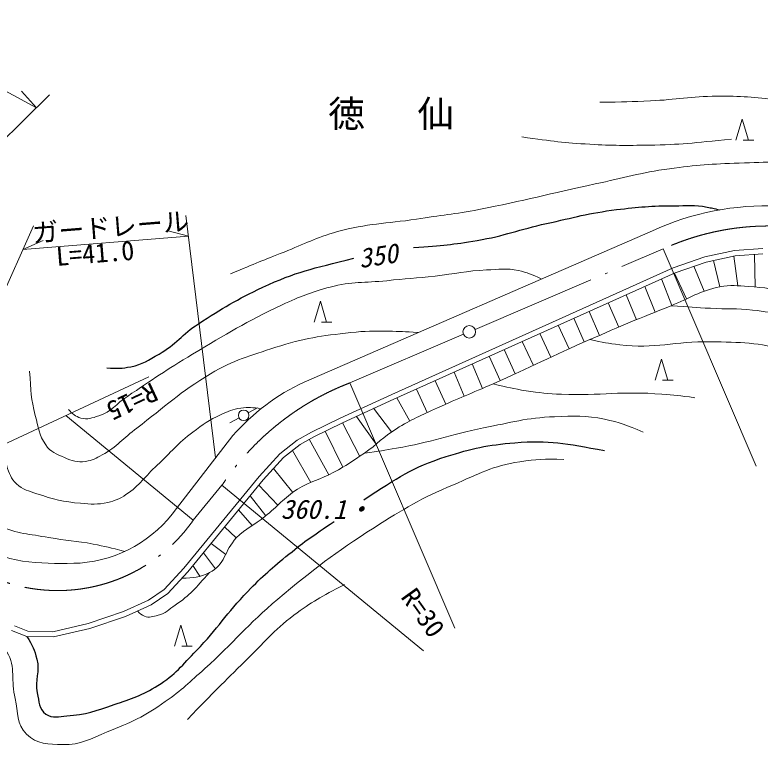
# Model space of a CAD drawing. Units: millimetres, scale not verified. Extents: x 40000 to 680144, y 20000 to 380000.
# Drawn here: x 232532 to 303643, y 263939 to 333653 of the extents above; entities that cross this region are included whole.
import ezdxf
from ezdxf.enums import TextEntityAlignment as Align

# ---------------------------------------------------------------- set-up
doc = ezdxf.new("R2010")
doc.units = ezdxf.units.MM
doc.header["$LTSCALE"] = 1000
doc.linetypes.add('LONG_DASHED_DOTTED', pattern=[15.25, 12, -1.5, 0.25, -1.5])
for name, color, linetype, lineweight in [('M-BGD', 7, 'Continuous', 13), ('M-BMK', 2, 'LONG_DASHED_DOTTED', 13), ('M-STR-HTXT', 7, 'Continuous', 13)]:
    doc.layers.add(name, color=color, linetype=linetype, lineweight=lineweight)
doc.layers.add('M-BMK-HTXT', color=7, linetype='Continuous')
doc.styles.add('ＭＳ ゴシック', font='')
doc.styles.get('ＭＳ ゴシック').set_extended_font_data('MS Gothic')

msp = doc.modelspace()

# ---------------------------------------------------------------- linework, layer by layer
at = {"layer": 'M-BGD'}
for p, q in [((301331, 321691), (301931, 323691)), ((301931, 323691), (302531, 321691)), ((302031, 321691), (303031, 321691)), ((293364, 313053), (260132, 298600)), ((303160, 307683), (303122, 310789)), ((299794, 307689), (299185, 310206)), ((301503, 307799), (301147, 310626)), ((298305, 307283), (297319, 309651)), ((296625, 306545), (295472, 309006)), ((295216, 305915), (294225, 308445)), ((293628, 305279), (292636, 307730)), ((291847, 304554), (290861, 306932)), ((261079, 304314), (261679, 306314)), ((261679, 306314), (262279, 304314)), ((290149, 303845), (289159, 306167)), ((288317, 303060), (287323, 305342)), ((286867, 302426), (285861, 304684)), ((261779, 304314), (262779, 304314)), ((285413, 301776), (284386, 304021)), ((283668, 300973), (282616, 303225)), ((282006, 300196), (280943, 302473)), ((280276, 299392), (279221, 301699)), ((278842, 298739), (277805, 301062)), ((277156, 297995), (276168, 300326)), ((293644, 298770), (294244, 300770)), ((294244, 300770), (294844, 298770)), ((275409, 297257), (274438, 299549)), ((273643, 296494), (272621, 298731)), ((294344, 298770), (295344, 298770)), ((271883, 295688), (270839, 297930)), ((270205, 294872), (268964, 297087)), ((254801, 295660), (255679, 296139)), ((268481, 293849), (266767, 296100)), ((253045, 294703), (253923, 295181)), ((267006, 292678), (265143, 295317)), ((265432, 291501), (263797, 294692)), ((263841, 290474), (262140, 293896)), ((253329, 293484), (247943, 286529)), ((262492, 289738), (260624, 293134)), ((260757, 289026), (259015, 292061)), ((259046, 288062), (257208, 290345)), ((257613, 286837), (255813, 288768)), ((256486, 285836), (254981, 287751)), ((255165, 284902), (253865, 286387)), ((253662, 283712), (252542, 284769)), ((252647, 282150), (251259, 283200)), ((251663, 280767), (250528, 282306)), ((250169, 280055), (249519, 281072)), ((247755, 273380), (248355, 275380)), ((248355, 275380), (248955, 273380)), ((248455, 273380), (249455, 273380))]:
    msp.add_line(p, q, dxfattribs=at)
for points in [[(232223, 274883), (233678, 274322), (236203, 274264), (239675, 275075), (243089, 276232), (245525, 277327), (247118, 278414), (249044, 280492), (256213, 289258), (258164, 291390), (259758, 292647), (261054, 293375), (263797, 294692), (268706, 296971), (295526, 309030), (298492, 310057), (301263, 310651), (303911, 310848)], [(232488, 275317), (233777, 274820), (236151, 274765), (239538, 275556), (242906, 276697), (245280, 277765), (246789, 278796), (248666, 280820), (255835, 289586), (257823, 291757), (259479, 293064), (260823, 293819), (263584, 295144), (268498, 297426), (295341, 309495), (298357, 310540), (301192, 311147), (303916, 311349)]]:
    msp.add_lwpolyline(points, dxfattribs=at)
msp.add_circle((254362, 295421), 500, dxfattribs=at)
for centre, radius, start, end in [((304374, 288744), 26686, 61.46282, 114.36681), ((268992, 279742), 20837, 115.16517, 138.73597), ((234980, 292713), 11337, 214.81843, 264.36834), ((237808, 293700), 12415, 274.36983, 324.71872), ((237019, 312728), 31455, 264.24937, 273.16143)]:
    msp.add_arc(centre, radius, start, end, dxfattribs=at)
for points, knots in [([(288357, 325310), (290682, 325345), (291302, 325363), (293188, 325448), (295661, 325558), (297035, 325872), (299510, 325889), (301801, 325905), (303096, 325833), (305363, 325503), (307574, 325181), (308825, 324954), (310939, 324233), (313267, 323439), (314484, 322727), (316599, 321472), (318239, 320499), (319124, 319870), (320547, 318601), (322121, 317197), (322903, 316274), (324108, 314543), (325230, 312931), (325568, 311849), (326510, 310126), (327336, 308614), (327615, 307648), (328636, 306261), (329404, 305216), (329945, 304699), (330955, 303886), (332006, 303041), (332656, 302630), (333854, 302009), (335093, 301367), (335774, 300893), (337139, 300601), (337910, 300436), (338402, 300254), (339154, 300491), (340199, 300819), (340573, 301449), (341418, 302147), (342623, 303142), (343105, 303911), (344262, 304963), (345981, 306526), (346690, 306983), (348963, 308609)], [0, 0, 0, 0, 1, 1, 1, 2, 2, 2, 3, 3, 3, 4, 4, 4, 5, 5, 5, 6, 6, 6, 7, 7, 7, 8, 8, 8, 9, 9, 9, 10, 10, 10, 11, 11, 11, 12, 12, 12, 13, 13, 13, 14, 14, 14, 15, 15, 15, 16, 16, 16, 16]), ([(280906, 322005), (283974, 321580), (284857, 321443), (287408, 321301), (289604, 321179), (290840, 321179), (293040, 321219), (296121, 321274), (297185, 321418), (300908, 321798)], [0, 0, 0, 0, 1, 1, 1, 2, 2, 2, 3, 3, 3, 3]), ([(253109, 308941), (255575, 309960), (256211, 310223), (258213, 311012), (260195, 311792), (261253, 312391), (263306, 312958), (266180, 313752), (267898, 313697), (270843, 314159), (273171, 314524), (274493, 314623), (276806, 315070), (281165, 315911), (283564, 316587), (287905, 317513), (290666, 318103), (292188, 318584), (294986, 318963), (297575, 319313), (299041, 319434), (301653, 319501), (304388, 319571), (305974, 319772), (308652, 319211), (310755, 318770), (311936, 318366), (313828, 317348), (315173, 316624), (315873, 316085), (316975, 315029), (318269, 313789), (318648, 313096), (319708, 311343)], [0, 0, 0, 0, 1, 1, 1, 2, 2, 2, 3, 3, 3, 4, 4, 4, 5, 5, 5, 6, 6, 6, 7, 7, 7, 8, 8, 8, 9, 9, 9, 10, 10, 10, 11, 11, 11, 11]), ([(237632, 295994), (238030, 295568), (238286, 295328), (238832, 295166), (239473, 294975), (239892, 295175), (240530, 295373), (241764, 295757), (242185, 296525), (243263, 297236), (245675, 298827), (246994, 299773), (249475, 301253), (252757, 303212), (254586, 304353), (258047, 305974), (259776, 306784), (260786, 307179), (262630, 307672), (264674, 308218), (265909, 308059), (268013, 308279), (269813, 308468), (270825, 308525), (272624, 308721), (274545, 308930), (275607, 309213), (277538, 309301), (278723, 309355), (279417, 309505), (280575, 309246), (281462, 309046), (281836, 308896), (282759, 308441)], [0, 0, 0, 0, 1, 1, 1, 2, 2, 2, 3, 3, 3, 4, 4, 4, 5, 5, 5, 6, 6, 6, 7, 7, 7, 8, 8, 8, 9, 9, 9, 10, 10, 10, 11, 11, 11, 11]), ([(332885, 292768), (331402, 292951), (330903, 292983), (329692, 293361), (328826, 293632), (328339, 293800), (327530, 294209), (325667, 295151), (324756, 295931), (323108, 297212), (321711, 298299), (321122, 299131), (319827, 300338), (318452, 301621), (317862, 302579), (316275, 303590), (314736, 304570), (313726, 304875), (312010, 305495), (309916, 306250), (308715, 306615), (306544, 307110), (304996, 307462), (304111, 307629), (302527, 307731), (301461, 307799), (300843, 307888), (299794, 307689), (297881, 307326), (296955, 306609), (295146, 305887), (292099, 304671), (290398, 303971), (287392, 302657), (283757, 301069), (281781, 300046), (278157, 298433), (276095, 297515), (274904, 297084), (272856, 296136), (271300, 295415), (270404, 295044), (268942, 294148), (267662, 293363), (267120, 292670), (265886, 291814), (264784, 291050), (264157, 290628), (262979, 289986), (261664, 289269), (260763, 289178), (259501, 288371), (258166, 287517), (257633, 286750), (256395, 285762), (255352, 284930), (254590, 284671), (253662, 283712), (252530, 282543), (252579, 281118), (251109, 280419), (250161, 279969), (249555, 279870), (248476, 279880)], [0, 0, 0, 0, 1, 1, 1, 2, 2, 2, 3, 3, 3, 4, 4, 4, 5, 5, 5, 6, 6, 6, 7, 7, 7, 8, 8, 8, 9, 9, 9, 10, 10, 10, 11, 11, 11, 12, 12, 12, 13, 13, 13, 14, 14, 14, 15, 15, 15, 16, 16, 16, 17, 17, 17, 18, 18, 18, 19, 19, 19, 20, 20, 20, 21, 21, 21, 21]), ([(225550, 306859), (226464, 305190), (226759, 304552), (227248, 302967), (227887, 300894), (227855, 299626), (227952, 297459), (228070, 294806), (227378, 293312), (227620, 290668), (227765, 289093), (227714, 288061), (228573, 286734), (229225, 285726), (229917, 285353), (231016, 284870), (232765, 284101), (233901, 284107), (235778, 283752), (237417, 283442), (238367, 283457), (240002, 283131), (241189, 282894), (241595, 282801), (243020, 282432)], [0, 0, 0, 0, 1, 1, 1, 2, 2, 2, 3, 3, 3, 4, 4, 4, 5, 5, 5, 6, 6, 6, 7, 7, 7, 8, 8, 8, 8]), ([(230378, 306400), (230659, 300926), (230662, 299416), (231186, 294971), (231387, 293267), (231287, 292265), (231759, 290616), (231971, 289874), (232137, 289407), (232697, 288877), (233307, 288300), (233833, 288202), (234630, 287938), (236212, 287412), (237137, 287163), (238798, 287027), (239809, 286944), (240406, 286880), (241394, 287110), (242114, 287277), (242519, 287444), (243133, 287855), (244463, 288747), (244944, 289577), (246114, 290671), (247435, 291906), (248065, 292731), (249510, 293818), (250485, 294552), (251047, 294974), (252160, 295475), (252885, 295800), (253306, 296000), (254093, 296110), (254844, 296214), (255185, 296173), (256034, 296059)], [0, 0, 0, 0, 1, 1, 1, 2, 2, 2, 3, 3, 3, 4, 4, 4, 5, 5, 5, 6, 6, 6, 7, 7, 7, 8, 8, 8, 9, 9, 9, 10, 10, 10, 11, 11, 11, 12, 12, 12, 12]), ([(295146, 305887), (296968, 305753), (297442, 305719), (298915, 305639), (300483, 305554), (301373, 305668), (302931, 305473), (305245, 305183), (306561, 304976), (308770, 304231), (310779, 303553), (311861, 302996), (313657, 301870), (315049, 300998), (315658, 300268), (316887, 299178), (318890, 297403), (319879, 296265), (321815, 294416), (323230, 293065), (323923, 292191), (325459, 290979), (326414, 290225), (326768, 289960), (327985, 289157)], [0, 0, 0, 0, 1, 1, 1, 2, 2, 2, 3, 3, 3, 4, 4, 4, 5, 5, 5, 6, 6, 6, 7, 7, 7, 8, 8, 8, 8]), ([(233939, 299638), (234054, 297695), (234047, 297021), (234477, 295414), (234779, 294288), (234793, 293547), (235471, 292598), (235959, 291916), (236486, 291740), (237252, 291397), (237987, 291068), (238484, 290903), (239281, 291025), (239934, 291124), (240275, 291329), (240855, 291646), (242291, 292432), (242859, 293229), (244168, 294213), (246895, 296266), (248273, 297646), (251207, 299390), (253459, 300728), (254929, 301104), (257419, 301916), (260131, 302799), (261749, 303010), (264583, 303324), (265983, 303479), (266778, 303465), (268186, 303448), (269286, 303435), (269663, 303418), (271001, 303327)], [0, 0, 0, 0, 1, 1, 1, 2, 2, 2, 3, 3, 3, 4, 4, 4, 5, 5, 5, 6, 6, 6, 7, 7, 7, 8, 8, 8, 9, 9, 9, 10, 10, 10, 11, 11, 11, 11]), ([(287392, 302657), (288683, 302344), (289126, 302308), (290249, 302160), (293603, 301719), (295523, 302524), (298904, 302450), (301785, 302387), (303458, 302393), (306234, 301622), (309067, 300835), (310568, 300036), (313108, 298557), (316462, 296605), (317921, 294881), (320894, 292387), (322613, 290944), (323368, 289889), (325159, 288536), (327242, 286962), (328453, 286125), (330708, 284809), (332476, 283776), (333729, 283672), (335429, 282531), (336339, 281920), (336690, 281676), (337665, 280833)], [0, 0, 0, 0, 1, 1, 1, 2, 2, 2, 3, 3, 3, 4, 4, 4, 5, 5, 5, 6, 6, 6, 7, 7, 7, 8, 8, 8, 9, 9, 9, 9]), ([(278157, 298433), (279628, 298069), (280063, 297965), (281305, 297771), (282621, 297564), (283369, 297490), (284700, 297439), (288434, 297296), (290543, 297753), (294266, 297439), (295498, 297335), (295934, 297314), (297413, 297108)], [0, 0, 0, 0, 1, 1, 1, 2, 2, 2, 3, 3, 3, 4, 4, 4, 4]), ([(265886, 291814), (267350, 292002), (267756, 292081), (268950, 292284), (272236, 292842), (273992, 293563), (277260, 294216), (279883, 294741), (281351, 295189), (284024, 295293), (285891, 295365), (286972, 295431), (288800, 295044), (290278, 294731), (290871, 294514), (292472, 293830)], [0, 0, 0, 0, 1, 1, 1, 2, 2, 2, 3, 3, 3, 4, 4, 4, 5, 5, 5, 5]), ([(230321, 274718), (231048, 274028), (231310, 273654), (231770, 272855), (232656, 271318), (232114, 270100), (232557, 268382), (232904, 267035), (232629, 265950), (233633, 264987), (234654, 264009), (235700, 264037), (237112, 263993), (238826, 263939), (239743, 264557), (241336, 265194), (243606, 266102), (244892, 266675), (246885, 268093), (248448, 269204), (249223, 269962), (250653, 271240), (253452, 273740), (254728, 275463), (257610, 277866), (261047, 280731), (263027, 282299), (266804, 284698), (269644, 286503), (271278, 287497), (274382, 288798), (276797, 289811), (278126, 290618), (280718, 290993), (282337, 291227), (283025, 291276), (284900, 291200)], [0, 0, 0, 0, 1, 1, 1, 2, 2, 2, 3, 3, 3, 4, 4, 4, 5, 5, 5, 6, 6, 6, 7, 7, 7, 8, 8, 8, 9, 9, 9, 10, 10, 10, 11, 11, 11, 12, 12, 12, 12]), ([(244229, 276744), (244451, 276494), (244598, 276377), (244897, 276251), (245365, 276053), (245699, 276222), (246195, 276333), (246916, 276496), (247208, 276889), (247824, 277300), (249295, 278282), (249717, 278895), (251109, 280419)], [0, 0, 0, 0, 1, 1, 1, 2, 2, 2, 3, 3, 3, 4, 4, 4, 4]), ([(248997, 266395), (251648, 269120), (252339, 269842), (254546, 271985), (256319, 273707), (257163, 274854), (259143, 276333), (260916, 277658), (261687, 278082), (263988, 279274)], [0, 0, 0, 0, 1, 1, 1, 2, 2, 2, 3, 3, 3, 3])]:
    msp.add_open_spline(points, degree=3, knots=knots, dxfattribs=at)
at = {"layer": 'M-BGD', "lineweight": 25}
for points, knots in [([(270553, 311456), (273414, 311647), (274283, 311719), (276641, 312119), (279267, 312563), (280665, 313160), (283267, 313734), (285859, 314305), (287298, 314735), (289934, 315059), (292074, 315321), (293285, 315434), (295441, 315431), (296672, 315430), (297381, 315543), (298589, 315307), (299048, 315218), (299228, 315189), (299754, 315027)], [0, 0, 0, 0, 1, 1, 1, 2, 2, 2, 3, 3, 3, 4, 4, 4, 5, 5, 5, 6, 6, 6, 6]), ([(241317, 299944), (242315, 299884), (242721, 299891), (243595, 300068), (244723, 300297), (245284, 300702), (246286, 301269), (247903, 302183), (248493, 303164), (250055, 304168), (252371, 305656), (253686, 306489), (256184, 307646), (259419, 309145), (260823, 309416), (264880, 310421)], [0, 0, 0, 0, 1, 1, 1, 2, 2, 2, 3, 3, 3, 4, 4, 4, 5, 5, 5, 5]), ([(265831, 287369), (269164, 289521), (270378, 290428), (273671, 291483), (276164, 292282), (277633, 292588), (280242, 292808), (283585, 293091), (285013, 292741), (288800, 292063)], [0, 0, 0, 0, 1, 1, 1, 2, 2, 2, 3, 3, 3, 3]), ([(233678, 274322), (234205, 273438), (234389, 273045), (234627, 272151), (234952, 270932), (234404, 270154), (234669, 268921), (234849, 268084), (234783, 267365), (235497, 266892), (236146, 266461), (236708, 266663), (237485, 266726), (239291, 266873), (240291, 267194), (241999, 267803), (243677, 268402), (244668, 268683), (246181, 269625), (247834, 270653), (248512, 271581), (249867, 272979), (251893, 275071), (252730, 276516), (254753, 278611), (256193, 280102), (257076, 280869), (258687, 282172), (260300, 283477), (260915, 283888), (262994, 285278)], [0, 0, 0, 0, 1, 1, 1, 2, 2, 2, 3, 3, 3, 4, 4, 4, 5, 5, 5, 6, 6, 6, 7, 7, 7, 8, 8, 8, 9, 9, 9, 10, 10, 10, 10])]:
    msp.add_open_spline(points, degree=3, knots=knots, dxfattribs=at)
at = {"layer": 'M-BMK'}
for p, q in [((276443, 303630), (294387, 311306)), ((264509, 298525), (275340, 303158)), ((249556, 285413), (252290, 288740))]:
    msp.add_line(p, q, dxfattribs=at)
at = {"layer": 'M-BMK', "linetype": 'Continuous'}
msp.add_circle((275891, 303394), 600, dxfattribs=at)
at = {"layer": 'M-BMK'}
for centre, radius, start, end in [((304480, 289192), 24308, 48.26083, 114.53195), ((273770, 274437), 25807, 111.03027, 146.34312), ((236621, 294502), 15809, 203.29569, 324.90677)]:
    msp.add_arc(centre, radius, start, end, dxfattribs=at)
at = {"layer": 'M-STR-HTXT'}
for p, q in [((215404, 305908), (235833, 326020)), ((234588, 324794), (233166, 326365)), ((251688, 291364), (248849, 314490)), ((223719, 290127), (234314, 313511)), ((249090, 312528), (247041, 313067)), ((233297, 311266), (249090, 312528)), ((233297, 311266), (235235, 312124)), ((294387, 311306), (303261, 290562)), ((222101, 288250), (245318, 299099)), ((264509, 298525), (274524, 275113)), ((249556, 285413), (237393, 295406)), ((252290, 288740), (271509, 272949))]:
    msp.add_line(p, q, dxfattribs=at)
msp.add_lwpolyline([(127616, 299617), (172218, 343188), (203339, 341790), (234588, 324794)], dxfattribs=at)

# ---------------------------------------------------------------- texts
at = {"layer": 'M-BGD', "style": 'ＭＳ ゴシック', "oblique": 15}
msp.add_text('350', height=1833, rotation=8.746, dxfattribs=at).set_placement((267182, 310665), align=Align.MIDDLE_CENTER)
msp.add_text('360.1・', height=1833, dxfattribs=at).set_placement((262273, 286457), align=Align.MIDDLE_CENTER)
at = {"layer": 'M-BMK-HTXT', "insert": (270943, 324073), "char_height": 2566, "attachment_point": 5, "style": 'ＭＳ ゴシック'}
msp.add_mtext('\\T2.43;徳仙', dxfattribs=at)
at = {"layer": 'M-STR-HTXT', "style": 'ＭＳ ゴシック'}
for s, rotation, p in [('ガードレール', 4.568, (241777, 311944)), ('R=15', 205.046, (243097, 298061)), ('R=30', 305.538, (270293, 275721))]:
    msp.add_text(s, height=1833, rotation=rotation, dxfattribs=at).set_placement(p, align=Align.BOTTOM_CENTER)
msp.add_text('L=41.0', height=1833, rotation=4.568, dxfattribs=at).set_placement((240113, 311811), align=Align.TOP_CENTER)

doc.saveas('drawing.dxf')
